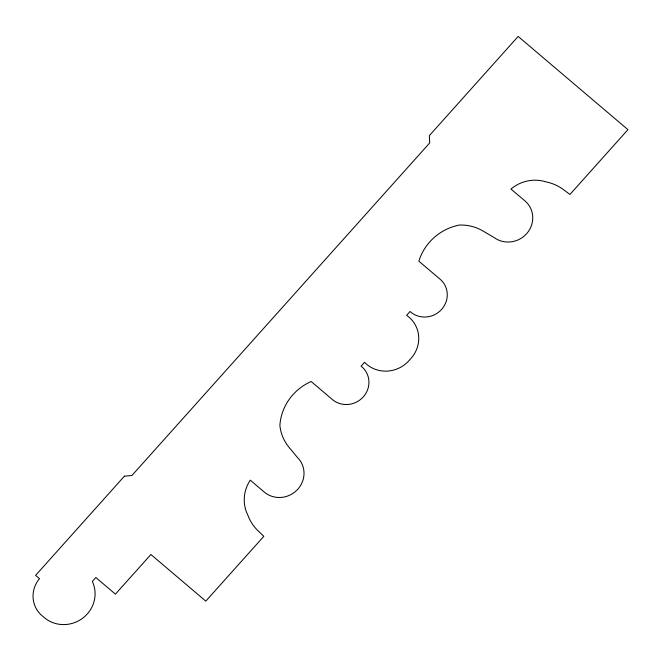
<?xml version="1.0" encoding="UTF-8"?>
<svg xmlns="http://www.w3.org/2000/svg" width="661" height="661" viewBox="0 0 661 661"><rect width="100%" height="100%" fill="white"/><g stroke="black" fill="none" stroke-linecap="round" stroke-linejoin="round"><path stroke-width="0.99" d="M124.417 476.168L35.603 575.359L39.495 578.656A27.679 26.531 -29.8 0 0 43.345 616.754A30.703 29.423 -29.8 0 0 82.146 618.572A30.703 29.423 -29.8 0 0 92.325 581.449L95.845 577.516L115.419 594.132L150.906 554.513L205.802 601.122L263.813 536.335L258.839 531.551A45.849 43.932 -29.8 0 1 247.776 514.993A36.338 34.826 -29.8 0 1 250.279 480.15L263.756 491.652A24.085 23.077 -29.8 0 0 297.12 489.958A24.085 23.077 -29.8 0 0 297.301 457.321L289.526 447.885A44.18 42.345 -29.8 0 1 279.876 425.552A51.302 49.162 -29.8 0 1 311.141 381.504L331.558 398.839A22.152 21.226 -29.8 0 0 363.211 396.955A22.152 21.226 -29.8 0 0 361.096 366.136L364.525 362.294A30.266 29.001 -29.8 0 0 409.944 359.51A30.266 29.001 -29.8 0 0 406.598 315.314L410.035 311.48A22.152 21.226 -29.8 0 0 441.672 309.323A22.152 21.226 -29.8 0 0 439.284 278.529L418.867 261.194A51.302 49.162 -29.8 0 1 459.42 225.037A44.18 42.345 -29.8 0 1 483.455 231.3L494.114 237.514A24.085 23.077 -29.8 0 0 527.296 232.903A24.085 23.077 -29.8 0 0 524.479 200.481L510.936 189.046A36.338 34.826 -29.8 0 1 546.044 181.891A45.849 43.932 -29.8 0 1 564.403 190.302L569.939 194.45L627.95 129.663L518.158 36.438L429.336 135.629L429.708 142.925L131.886 475.532L124.417 476.168"/></g></svg>
